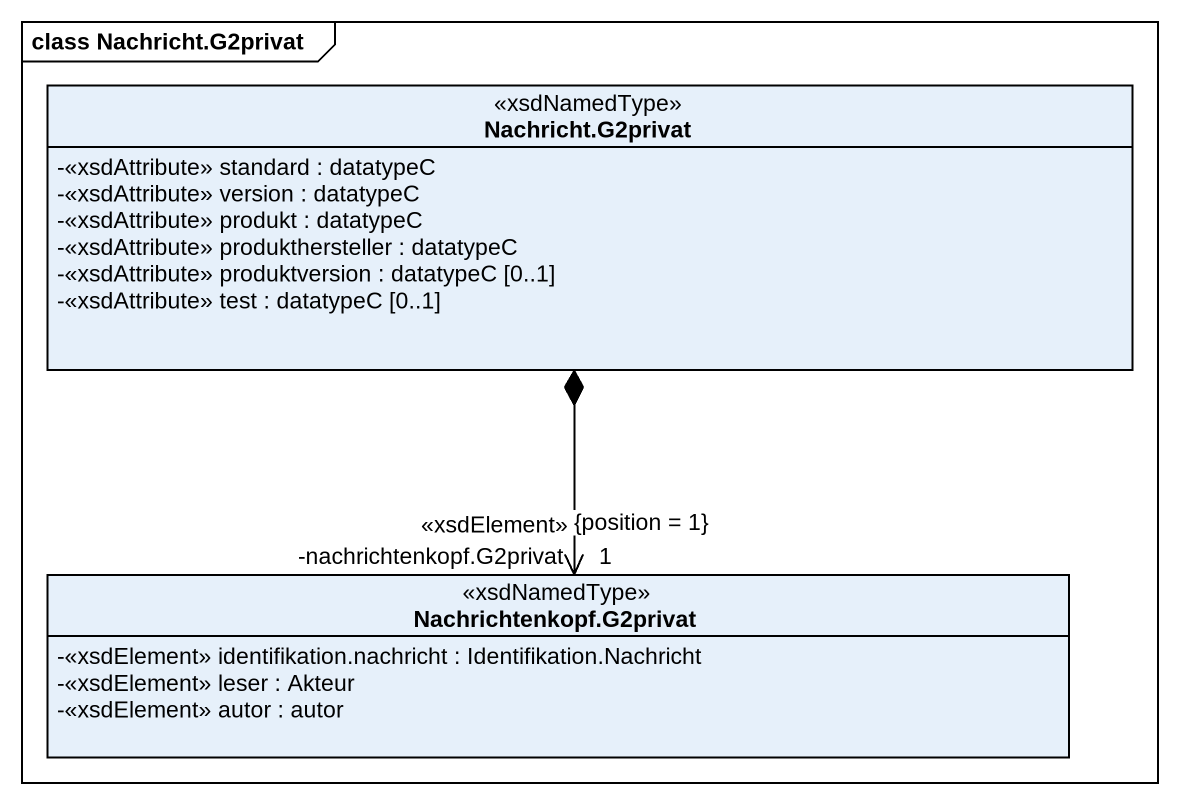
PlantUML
@startuml
mainframe class Nachricht.G2privat
hide circle
hide empty members
skinparam classAttributeIconSize 0
class "Nachricht.G2privat" as Nachricht_G2privat <<xsdNamedType>> {
  -<<xsdAttribute>> standard : datatypeC
  -<<xsdAttribute>> version : datatypeC
  -<<xsdAttribute>> produkt : datatypeC
  -<<xsdAttribute>> produkthersteller : datatypeC
  -<<xsdAttribute>> produktversion : datatypeC [0..1]
  -<<xsdAttribute>> test : datatypeC [0..1]
}
class "Nachrichtenkopf.G2privat" as Nachrichtenkopf_G2privat <<xsdNamedType>> {
  -<<xsdElement>> identifikation.nachricht : Identifikation.Nachricht
  -<<xsdElement>> leser : Akteur
  -<<xsdElement>> autor : autor
}
Nachricht_G2privat *--> "-nachrichtenkopf.G2privat\n<<xsdElement>>\n1\n{position = 1}" Nachrichtenkopf_G2privat
@enduml
